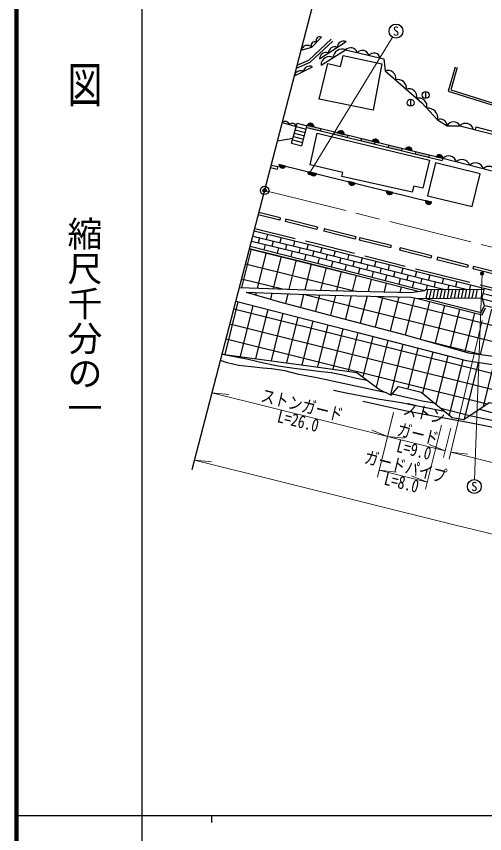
# Model space of a CAD drawing. Units: millimetres, scale not verified. Extents: x 40000 to 680000, y 20000 to 380000.
# Drawn here: x 40000 to 107186, y 202409 to 319689 of the extents above; entities that cross this region are included whole.
import ezdxf
from ezdxf.enums import TextEntityAlignment as Align

# ---------------------------------------------------------------- set-up
doc = ezdxf.new("R2010")
doc.units = ezdxf.units.MM
doc.header["$LTSCALE"] = 1000
doc.header["$PDMODE"] = 32
doc.header["$PDSIZE"] = 500
doc.linetypes.add('CHAIN', pattern=[18.5, 12, -1.5, 3.5, -1.5])
doc.linetypes.add('DASHED', pattern=[7.5, 6, -1.5])
for name, color, linetype, lineweight in [('M-BGD', 7, 'Continuous', 25), ('M-BMK', 2, 'CHAIN', 13), ('M-BMK-OTRS', 5, 'Continuous', 25), ('M-BMK-SRVR', 3, 'Continuous', 25), ('M-STR-HTXT', 7, 'Continuous', 13), ('M-STR-STRC', 7, 'Continuous', 25), ('M-TTL', 2, 'Continuous', 140), ('M-TTL-BAND', 7, 'Continuous', 25)]:
    doc.layers.add(name, color=color, linetype=linetype, lineweight=lineweight)
doc.layers.add('M-OTRS', color=6, linetype='Continuous')
doc.styles.add('@ＭＳ ゴシック', font='')
doc.styles.add('ＭＳ ゴシック', font='')
doc.styles.get('@ＭＳ ゴシック').set_extended_font_data('@MS Gothic')
doc.styles.get('ＭＳ ゴシック').set_extended_font_data('MS Gothic')

msp = doc.modelspace()

# ---------------------------------------------------------------- hatches: boundary and pattern name
at = {"layer": 'M-BGD'}
for points in [[(83686, 303577), (81743, 304050), (81664, 303760), (83615, 303285)], [(81743, 304052, -0.82183), (82706, 303818)], [(85629, 303103), (85558, 302812), (87501, 302338), (87572, 302630)], [(86090, 302991, -0.82183), (87053, 302756)], [(89515, 302157), (89444, 301865), (91388, 301392), (91459, 301683)], [(91059, 301780, -0.82183), (92022, 301546)], [(93402, 301210), (93331, 300918), (95274, 300445), (95345, 300736)], [(95815, 300622, -0.82183), (96777, 300388)], [(97288, 300263), (97217, 299972), (99160, 299498), (99231, 299790)], [(100212, 299551, -0.82183), (101175, 299316)], [(78633, 298211, -0.82183), (77671, 298450)], [(83086, 297106, -0.82183), (82124, 297345)], [(88620, 295733, -0.82183), (87658, 295971)], [(94030, 294390, -0.82183), (93068, 294629)], [(99624, 293002, -0.82183), (98663, 293241)]]:
    msp.add_hatch(color=256, dxfattribs=at).paths.add_polyline_path(points)
at = {"layer": 'M-STR-HTXT'}
for points in [[(82290, 297254, -0.41421), (82103, 296954, -0.41421), (81803, 297141, -1)], [(106623, 282615, -0.41421), (106639, 282968, -0.41421), (106992, 282952, -1)]]:
    msp.add_hatch(color=256, dxfattribs=at).paths.add_polyline_path(points)

# ---------------------------------------------------------------- linework, layer by layer
at = {"layer": 'M-BGD'}
for p, q in [((83503, 313587), (87298, 316074)), ((79893, 311146), (82480, 312455)), ((98715, 308902), (98715, 307902)), ((96555, 307797), (96555, 306797)), ((78151, 304443), (80148, 303900)), ((79492, 301487), (80279, 304382)), ((80148, 303900), (81595, 303507)), ((80279, 304382), (81726, 303989)), ((80940, 301094), (81743, 304050)), ((81664, 303760), (101104, 299025)), ((81743, 304052), (82706, 303818)), ((81743, 304050), (101175, 299316)), ((105923, 303817), (105825, 303429)), ((105923, 303817), (113550, 301878)), ((79885, 302935), (81333, 302542)), ((80016, 303417), (81464, 303024)), ((83686, 303577), (83615, 303285)), ((85629, 303103), (85558, 302812)), ((86090, 302991), (87053, 302756)), ((87572, 302630), (87501, 302338)), ((79671, 302145), (77455, 301775)), ((79492, 301487), (80940, 301094)), ((79623, 301970), (81071, 301577)), ((79754, 302452), (81202, 302059)), ((89515, 302157), (89444, 301865)), ((91059, 301780), (92022, 301546)), ((91459, 301683), (91388, 301392)), ((93402, 301210), (93331, 300918)), ((95345, 300736), (95274, 300445)), ((95815, 300622), (96777, 300388)), ((97288, 300263), (97217, 299972)), ((99231, 299790), (99160, 299498)), ((100212, 299551), (101175, 299316)), ((101175, 299316), (101104, 299025)), ((101175, 299316), (126679, 292756)), ((76477, 298016), (77433, 297779)), ((76566, 298354), (77517, 298119)), ((77517, 298119), (77433, 297779)), ((77671, 298450), (99624, 293002)), ((78633, 298211), (77671, 298450)), ((83086, 297106), (82124, 297345)), ((88620, 295733), (87658, 295971)), ((94030, 294390), (93068, 294629)), ((99624, 293002), (98663, 293241)), ((77788, 290427), (74704, 291199)), ((77873, 290767), (74792, 291538)), ((77873, 290767), (77788, 290427)), ((78652, 290572), (78567, 290232)), ((83116, 289094), (78567, 290232)), ((83201, 289433), (78652, 290572)), ((83201, 289433), (83116, 289094)), ((84178, 289189), (84093, 288849)), ((88631, 287714), (84093, 288849)), ((88716, 288053), (84178, 289189)), ((74885, 287920), (74707, 287184)), ((76034, 288422), (75857, 287685)), ((76829, 287450), (76651, 286714)), ((77979, 287952), (77801, 287216)), ((79923, 287482), (79745, 286746)), ((88716, 288053), (88631, 287714)), ((89256, 287918), (89171, 287578)), ((93671, 286452), (89171, 287578)), ((93756, 286792), (89256, 287918)), ((73683, 286341), (72295, 280772)), ((73438, 286331), (90744, 282017)), ((75679, 286949), (75497, 286198)), ((77623, 286479), (77438, 285714)), ((78773, 286981), (78595, 286244)), ((80717, 286511), (80539, 285775)), ((81867, 287013), (81689, 286276)), ((83816, 286527), (83630, 285793)), ((93756, 286792), (93671, 286452)), ((95065, 286464), (94979, 286124)), ((99549, 285331), (95065, 286464)), ((75840, 285803), (74566, 280692)), ((77996, 285265), (76836, 280613)), ((79567, 286009), (79378, 285229)), ((81511, 285540), (81318, 284743)), ((82660, 286039), (82474, 285305)), ((83443, 285059), (83239, 284252)), ((84599, 285547), (84413, 284813)), ((85754, 286036), (85568, 285301)), ((86537, 285056), (86351, 284321)), ((87693, 285544), (87507, 284810)), ((89632, 285052), (89445, 284318)), ((99463, 284992), (94979, 286124)), ((99549, 285331), (99463, 284992)), ((100425, 285109), (100340, 284770)), ((104804, 284003), (100425, 285109)), ((72879, 284180), (88635, 280252)), ((80153, 284727), (79107, 280534)), ((82307, 284180), (81378, 280455)), ((85382, 284567), (85176, 283756)), ((87320, 284075), (87114, 283261)), ((88476, 284564), (88290, 283830)), ((90415, 284072), (90228, 283338)), ((91570, 284561), (91384, 283826)), ((93509, 284069), (93323, 283335)), ((104718, 283664), (100340, 284770)), ((104804, 284003), (104718, 283664)), ((84460, 283630), (83650, 280381)), ((86613, 283079), (85926, 280322)), ((89259, 283584), (89051, 282762)), ((91198, 283092), (90988, 282264)), ((92353, 283580), (92167, 282846)), ((94292, 283089), (94106, 282354)), ((95447, 283577), (95261, 282843)), ((97386, 283086), (97200, 282351)), ((105596, 283803), (105511, 283464)), ((109833, 282372), (105511, 283464)), ((109919, 282711), (105596, 283803)), ((72319, 282029), (78188, 280566)), ((88766, 282526), (88202, 280263)), ((90918, 281972), (90478, 280204)), ((93136, 282600), (92925, 281765)), ((95075, 282109), (94861, 281266)), ((96231, 282597), (96044, 281863)), ((97014, 281617), (96798, 280768)), ((98169, 282105), (97983, 281371)), ((99320, 282596), (99139, 281861)), ((100110, 281621), (99928, 280885)), ((101262, 282117), (101080, 281381)), ((103204, 281637), (103022, 280901)), ((93071, 281418), (92753, 280145)), ((95223, 280864), (95029, 280086)), ((97377, 280316), (97335, 280148)), ((98591, 280326), (98735, 280472)), ((98735, 280472), (107151, 280551)), ((98773, 279222), (99027, 280475)), ((98957, 281125), (98796, 280473)), ((99284, 279227), (99539, 280480)), ((99795, 279232), (100050, 280484)), ((100306, 279237), (100561, 280489)), ((100818, 279242), (101072, 280494)), ((100899, 280646), (100861, 280492)), ((101329, 279246), (101583, 280499)), ((101840, 279251), (102095, 280504)), ((102051, 281141), (101893, 280502)), ((102351, 279256), (102606, 280508)), ((102862, 279261), (103117, 280513)), ((103374, 279265), (103628, 280518)), ((103885, 279270), (104139, 280523)), ((103993, 280662), (103958, 280521)), ((104396, 279275), (104651, 280527)), ((104907, 279280), (105162, 280532)), ((105145, 281157), (104990, 280530)), ((105418, 279284), (105673, 280537)), ((105930, 279289), (106184, 280542)), ((106852, 279298), (107176, 280656)), ((107087, 280678), (107055, 280550)), ((74405, 280048), (74319, 279705)), ((76676, 279968), (76456, 279086)), ((78946, 279889), (78597, 278489)), ((81217, 279810), (80748, 277928)), ((81220, 279810), (148658, 262996)), ((83489, 279735), (82898, 277366)), ((85765, 279676), (85049, 276805)), ((88041, 279617), (87199, 276242)), ((90317, 279558), (89349, 275678)), ((92592, 279499), (91499, 275114)), ((91545, 279526), (154265, 263888)), ((94868, 279440), (93649, 274551)), ((97123, 279298), (95798, 273983)), ((97554, 279211), (106852, 279298)), ((107147, 278219), (106852, 279298)), ((71788, 278738), (69903, 271178)), ((73940, 278185), (72118, 270878)), ((99283, 278772), (97938, 273377)), ((101437, 278225), (100077, 272770)), ((71200, 277727), (136664, 261405)), ((76093, 277632), (74334, 270577)), ((78246, 277078), (76550, 270277)), ((103591, 277678), (102216, 272164)), ((105745, 277131), (104355, 271557)), ((108172, 277676), (106551, 271178)), ((80398, 276525), (78765, 269976)), ((82551, 275972), (80981, 269676)), ((70641, 275576), (124814, 262069)), ((84703, 275419), (83196, 269373)), ((86856, 274865), (85410, 269066)), ((70081, 273425), (107552, 264083)), ((89008, 274312), (87624, 268758)), ((91160, 273755), (89711, 267944)), ((93312, 273198), (91641, 266497)), ((95464, 272641), (93660, 265407)), ((98680, 273166), (106789, 271144)), ((69521, 271274), (69910, 271177)), ((97615, 272084), (96157, 266234)), ((99767, 271527), (98285, 265582)), ((101919, 270971), (100189, 264032)), ((104070, 270414), (102093, 262482)), ((106267, 270036), (104232, 261876)), ((108475, 269707), (106978, 263701)), ((100903, 263450), (105046, 262417))]:
    msp.add_line(p, q, dxfattribs=at)
for points in [[(80851, 314830), (82378, 315283), (83761, 316718)], [(80182, 312256), (82173, 313115), (85405, 316148)], [(80293, 312685), (81978, 313412), (85165, 316404)], [(83709, 312703), (87231, 314862), (92699, 313590), (92924, 311878), (98164, 307293), (100432, 304834), (101816, 303990), (103617, 303990), (127621, 297889)], [(102962, 312415), (101952, 308932), (124138, 301999), (125893, 306920)], [(103250, 312332), (102322, 309130), (123952, 302371), (125610, 307020)], [(74103, 288888), (82635, 286827), (99167, 282634), (114606, 278821), (121975, 277195), (132726, 274804), (138272, 273691), (145644, 272205), (155501, 270479), (159154, 269901), (167256, 268672), (181808, 266658), (183470, 265068), (185225, 264145), (187039, 263115), (191678, 259618), (195862, 255535), (198161, 258257), (199275, 258942)], [(73722, 287422), (82270, 285356), (98799, 281164), (101496, 280498)], [(73912, 288155), (82452, 286092), (98983, 281899), (104541, 280526)], [(73458, 286397), (80805, 284564), (87038, 282971), (96709, 280481), (97796, 280213)], [(73531, 286688), (80879, 284855), (87112, 283261), (96783, 280772), (98591, 280326)], [(71995, 280782), (83046, 280397), (96613, 280045), (98591, 280326)], [(72966, 280098), (83027, 279747), (96650, 279394), (97554, 279211)], [(72966, 280098), (77746, 278712), (85883, 276587), (95612, 274036), (104872, 271411), (111931, 270430), (134556, 265200), (144438, 262961), (146454, 262812), (147716, 262852), (150181, 263228), (158916, 264641), (167556, 264858), (170114, 265495)], [(97554, 279211), (106838, 276853), (107315, 277869)], [(98730, 279222), (106672, 277205), (107147, 278219)], [(106888, 279166), (114261, 277345), (121648, 275716), (132412, 273321), (137974, 272205), (145364, 270716), (155252, 268985), (158922, 268404), (167038, 267172), (174285, 266170)], [(107000, 279919), (114434, 278083), (121812, 276455), (132569, 274062), (138123, 272948), (145504, 271460), (155377, 269732), (159038, 269152), (167147, 267922), (177201, 266531)], [(71483, 278816), (88821, 274360), (104530, 270295), (113023, 269031), (138936, 263118), (139665, 263101), (147829, 261661), (153189, 259816), (156440, 259389), (183437, 253952)], [(107147, 278219), (107225, 278200), (112606, 276973), (125631, 274054), (134234, 272194), (139870, 270928), (146317, 269735), (155569, 267946), (163158, 266843), (170646, 265719)], [(69510, 271232), (82651, 269449), (88854, 268587), (92101, 266153), (93795, 265342), (94806, 266566), (98057, 265767), (102519, 262135), (104177, 261840), (107834, 264270), (117423, 262502), (128902, 261830), (136717, 261402), (138499, 261622), (139407, 262902), (139407, 263107)], [(69831, 271188), (73250, 270512), (75436, 269978), (77579, 269550), (79858, 269210), (82255, 268921), (83775, 268748), (85174, 268589), (86842, 268268), (88779, 267775), (90300, 267502)], [(93127, 265662), (83090, 267819), (80512, 268292), (78525, 268817), (76592, 269125), (75372, 269184), (73692, 269402), (71867, 269607), (70252, 269976), (69269, 270306)], [(85523, 266050), (87573, 265604), (91876, 264784), (95195, 264272), (97819, 263772), (101441, 263012)], [(93934, 265510), (96594, 264877), (98234, 264502), (99961, 264217)], [(89710, 264448), (95955, 263059), (101106, 262140), (104512, 261501), (108652, 260691), (110468, 260330), (112179, 259843), (114495, 259192), (117777, 258192), (118992, 257752), (120273, 257400), (121133, 257095), (121587, 256895)], [(106433, 263339), (111231, 262028), (115658, 260834), (118052, 260091), (121376, 259021), (123631, 258127), (125269, 257641), (126732, 257292), (130052, 256651), (132167, 256367), (133764, 256047), (138432, 254887), (142181, 254050), (145606, 253333), (149463, 252513), (151450, 252091), (153825, 251686), (155378, 251374), (156680, 251203), (158754, 250962), (160578, 250833), (162388, 250848), (165314, 250978), (167806, 251086)], [(105010, 262393), (109353, 261519), (111382, 261056), (112823, 260589), (116364, 259446), (119211, 258683), (120174, 258265), (122942, 257508), (126734, 256476), (130125, 255603), (134434, 254708), (138163, 253899), (139431, 253578)]]:
    msp.add_lwpolyline(points, dxfattribs=at)
for points in [[(83452, 307803), (84682, 312938), (86515, 312499), (86887, 314053), (92424, 312880), (91180, 306241)], [(82154, 298361), (83147, 302902), (99265, 299042), (98303, 295026), (97013, 295335), (96805, 294466), (86703, 296728), (86831, 297303)], [(98979, 293924), (105407, 292383), (106539, 297104), (100111, 298646)]]:
    msp.add_lwpolyline(points, close=True, dxfattribs=at)
at = {"layer": 'M-BGD', "linetype": 'DASHED'}
msp.add_lwpolyline([(74191, 289227), (82719, 287167), (99252, 282973), (114686, 279162), (122051, 277537), (132798, 275146), (138341, 274034), (145709, 272549), (155559, 270824), (159208, 270247), (167306, 269018), (181968, 266989), (183676, 265355), (185393, 264452), (187232, 263409), (191906, 259884), (195837, 256048), (197930, 258525), (199092, 259240)], dxfattribs=at)
at = {"layer": 'M-BGD'}
for centre in [(98715, 308402), (96555, 307297)]:
    msp.add_circle(centre, 500, dxfattribs=at)
for centre, radius, start, end in [((83524, 316255), 521, 62.95647, 209.17986), ((81752, 314592), 932, 47.83838, 165.21112), ((82832, 315537), 521, 62.95647, 209.17986), ((86945, 315234), 912, 67.19862, 179.28714), ((84415, 313576), 912, 67.19862, 179.28714), ((85680, 314405), 912, 67.19862, 179.28714), ((86688, 313771), 1219, 63.56888, 179.44467), ((87959, 314222), 970, 15.13548, 138.67115), ((89623, 313835), 970, 15.13548, 138.67115), ((91287, 313448), 970, 15.13548, 138.67115), ((84927, 312691), 1219, 63.56888, 179.44467), ((82089, 311621), 920, 64.86571, 168.78786), ((80796, 310967), 920, 64.86571, 168.78786), ((93289, 310776), 1160, 349.29911, 108.32873), ((94794, 309459), 1160, 349.29911, 108.32873), ((96300, 308142), 1160, 349.29911, 108.32873), ((97737, 306787), 1178, 346.57506, 104.63208), ((99029, 305094), 1427, 349.51689, 95.85794), ((100850, 303963), 967, 1.62802, 115.59548), ((78568, 304003), 605, 16.09997, 133.49409), ((79566, 303732), 605, 16.09997, 133.49409), ((82202, 303840), 505, 357.48006, 155.13825), ((102716, 303567), 995, 25.17432, 154.82568), ((104441, 303173), 1160, 16.22502, 135.25464), ((86548, 302779), 505, 357.48006, 155.13825), ((91517, 301568), 505, 357.48006, 155.13825), ((96273, 300410), 505, 357.48006, 155.13825), ((100670, 299339), 505, 357.48006, 155.13825), ((101996, 298497), 1160, 16.06071, 135.09033), ((103933, 297999), 1160, 16.06071, 135.09033), ((78175, 298425), 505, 177.23555, 334.89374), ((105870, 297501), 1160, 16.06071, 135.09033), ((107807, 297002), 1160, 16.06071, 135.09033), ((82629, 297320), 505, 177.23555, 334.89374), ((88163, 295947), 505, 177.23555, 334.89374), ((93573, 294605), 505, 177.23555, 334.89374), ((99167, 293217), 505, 177.23555, 334.89374)]:
    msp.add_arc(centre, radius, start, end, dxfattribs=at)
at = {"layer": 'M-BMK'}
msp.add_line((75619, 294714), (112283, 285572), dxfattribs=at)
at = {"layer": 'M-BMK-OTRS'}
msp.add_line((65206, 254683), (83749, 325970), dxfattribs=at)
at = {"layer": 'M-BMK-SRVR'}
msp.add_circle((75619, 294714), 600, dxfattribs=at)
at = {"layer": 'M-OTRS'}
msp.add_point((75619, 294714), dxfattribs=at)
at = {"layer": 'M-STR-HTXT'}
for p, q in [((82046, 297198), (93950, 316721)), ((106807, 282784), (105739, 253223)), ((106843, 276028), (102096, 256163)), ((93263, 259396), (68066, 265678)), ((68066, 265678), (70507, 265422)), ((94118, 262826), (91811, 253574)), ((100984, 261003), (98703, 251856)), ((102331, 260571), (101283, 256366)), ((93263, 259396), (90986, 260316)), ((101525, 257336), (93263, 259396)), ((93263, 259396), (95704, 259140)), ((101525, 257336), (99248, 258256)), ((102329, 257136), (104770, 256879)), ((65548, 256000), (67990, 255743)), ((98945, 252826), (92053, 254545)), ((92053, 254545), (94495, 254288)), ((98945, 252826), (96669, 253746))]:
    msp.add_line(p, q, dxfattribs=at)
for points in [[(176097, 243059), (164077, 244723), (154394, 246248), (142000, 248427), (129155, 250956), (111584, 254868), (105017, 256466), (102329, 257136)], [(192912, 231037), (192776, 231050), (182355, 232192), (176356, 232927), (162613, 234830), (152750, 236384), (140168, 238596), (127102, 241168), (109315, 245128), (102625, 246756), (65548, 256000)]]:
    msp.add_lwpolyline(points, dxfattribs=at)
for centre in [(82046, 297198), (106807, 282784)]:
    msp.add_circle(centre, 250, dxfattribs=at)
at = {"layer": 'M-STR-STRC'}
for centre in [(94471, 317575), (105703, 252224)]:
    msp.add_circle(centre, 1000, dxfattribs=at)
at = {"layer": 'M-TTL'}
msp.add_line((40000, 380000), (40000, 20000), dxfattribs=at)
at = {"layer": 'M-TTL-BAND'}
for p, q in [((58000, 370000), (58000, 20000)), ((40000, 205000), (579000, 205000)), ((68000, 205000), (68000, 204000))]:
    msp.add_line(p, q, dxfattribs=at)

# ---------------------------------------------------------------- texts
at = {"layer": 'M-STR-HTXT', "style": 'ＭＳ ゴシック', "width": 0.8}
for s, p in [('ストンガード', (80652, 262487)), ('ストン', (98157, 261344)), ('ガード', (97274, 258343)), ('ガードパイプ', (95487, 253636))]:
    msp.add_text(s, height=1833, rotation=346, dxfattribs=at).set_placement(p, align=Align.BOTTOM_CENTER)
for s, p in [('L=26.0', (80664, 262537)), ('L=9.0', (97287, 258393)), ('L=8.0', (95499, 253686))]:
    msp.add_text(s, height=1833, rotation=346, dxfattribs=at).set_placement(p, align=Align.TOP_CENTER)
at = {"layer": 'M-STR-STRC', "style": 'ＭＳ ゴシック'}
for p in [(94471, 317575), (105703, 252224)]:
    msp.add_text('S', height=1320, dxfattribs=at).set_placement(p, align=Align.MIDDLE_CENTER)
at = {"layer": 'M-TTL-BAND', "style": '@ＭＳ ゴシック', "width": 1.4}
msp.add_text('平  面  図', height=3666, rotation=270, dxfattribs=at).set_placement((49777, 306475), align=Align.MIDDLE_RIGHT)
at = {"layer": 'M-TTL-BAND', "style": '@ＭＳ ゴシック'}
msp.add_text('縮尺千分の一', height=3666, rotation=270, dxfattribs=at).set_placement((49777, 261030), align=Align.MIDDLE_RIGHT)

doc.saveas('drawing.dxf')
